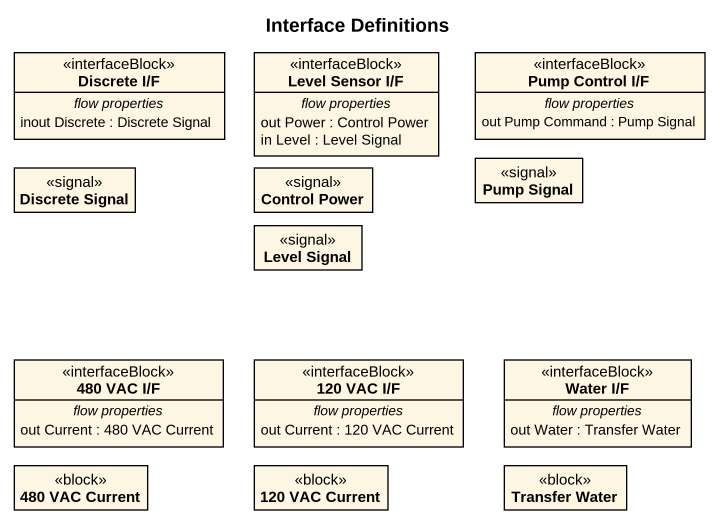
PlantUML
@startuml
title Interface Definitions
hide circle
hide empty members
class "Discrete I/F" as Discrete_I_F <<interfaceBlock>> {
  -- flow properties --
  inout Discrete : Discrete Signal
}
class "Level Sensor I/F" as Level_Sensor_I_F <<interfaceBlock>> {
  -- flow properties --
  out Power : Control Power
  in Level : Level Signal
}
class "Pump Control I/F" as Pump_Control_I_F <<interfaceBlock>> {
  -- flow properties --
  out Pump Command : Pump Signal
}
class "Discrete Signal" as Discrete_Signal <<signal>>
class "Control Power" as Control_Power <<signal>>
class "Pump Signal" as Pump_Signal <<signal>>
class "Level Signal" as Level_Signal <<signal>>
class "480 VAC I/F" as c480_VAC_I_F <<interfaceBlock>> {
  -- flow properties --
  out Current : 480 VAC Current
}
class "120 VAC I/F" as c120_VAC_I_F <<interfaceBlock>> {
  -- flow properties --
  out Current : 120 VAC Current
}
class "Water I/F" as Water_I_F <<interfaceBlock>> {
  -- flow properties --
  out Water : Transfer Water
}
class "480 VAC Current" as c480_VAC_Current <<block>>
class "120 VAC Current" as c120_VAC_Current <<block>>
class "Transfer Water" as Transfer_Water <<block>>
@enduml
